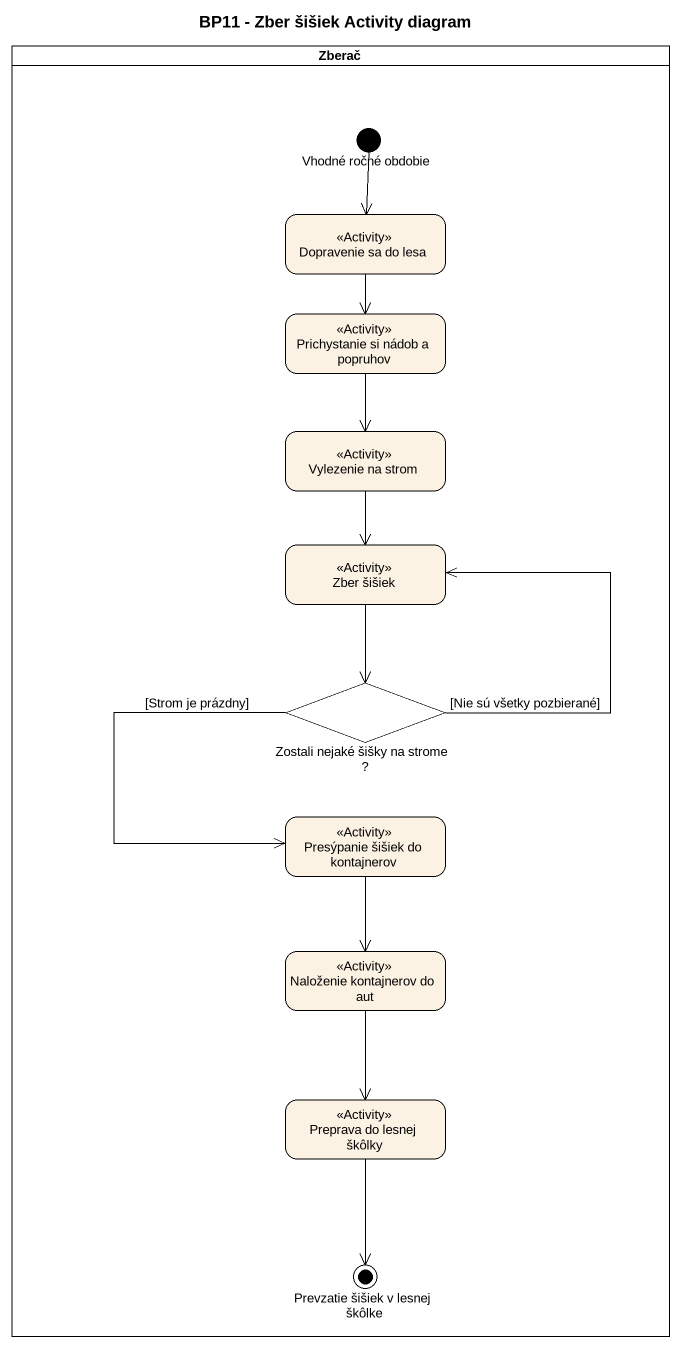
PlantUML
@startuml
title BP11 - Zber šišiek Activity diagram
hide empty description
state Zberač <<partition>> {
  state "Vhodné ročné obdobie" as Vhodné_ročné_obdobie <<start>>
  state "Dopravenie sa do lesa" as Dopravenie_sa_do_lesa <<Activity>>
  state "Prichystanie si nádob a popruhov" as Prichystanie_si_nádob_a <<Activity>>
  state "Vylezenie na strom" as Vylezenie_na_strom <<Activity>>
  state "Zber šišiek" as Zber_šišiek <<Activity>>
  state "Zostali nejaké šišky na strome ?" as Zostali_nejaké_šišky_na <<choice>>
  state "Presýpanie šišiek do kontajnerov" as Presýpanie_šišiek_do <<Activity>>
  state "Naloženie kontajnerov do aut" as Naloženie_kontajnerov_do_aut <<Activity>>
  state "Preprava do lesnej škôlky" as Preprava_do_lesnej_škôlky <<Activity>>
  state "Prevzatie šišiek v lesnej škôlke" as Prevzatie_šišiek_v_lesnej <<end>>
}
Vhodné_ročné_obdobie --> Dopravenie_sa_do_lesa
Dopravenie_sa_do_lesa --> Prichystanie_si_nádob_a
Prichystanie_si_nádob_a --> Vylezenie_na_strom
Vylezenie_na_strom --> Zber_šišiek
Zber_šišiek --> Zostali_nejaké_šišky_na
Zostali_nejaké_šišky_na -up-> Zber_šišiek : [Nie sú všetky pozbierané]
Zostali_nejaké_šišky_na --> Presýpanie_šišiek_do : [Strom je prázdny]
Presýpanie_šišiek_do --> Naloženie_kontajnerov_do_aut
Naloženie_kontajnerov_do_aut --> Preprava_do_lesnej_škôlky
Preprava_do_lesnej_škôlky --> Prevzatie_šišiek_v_lesnej
@enduml
